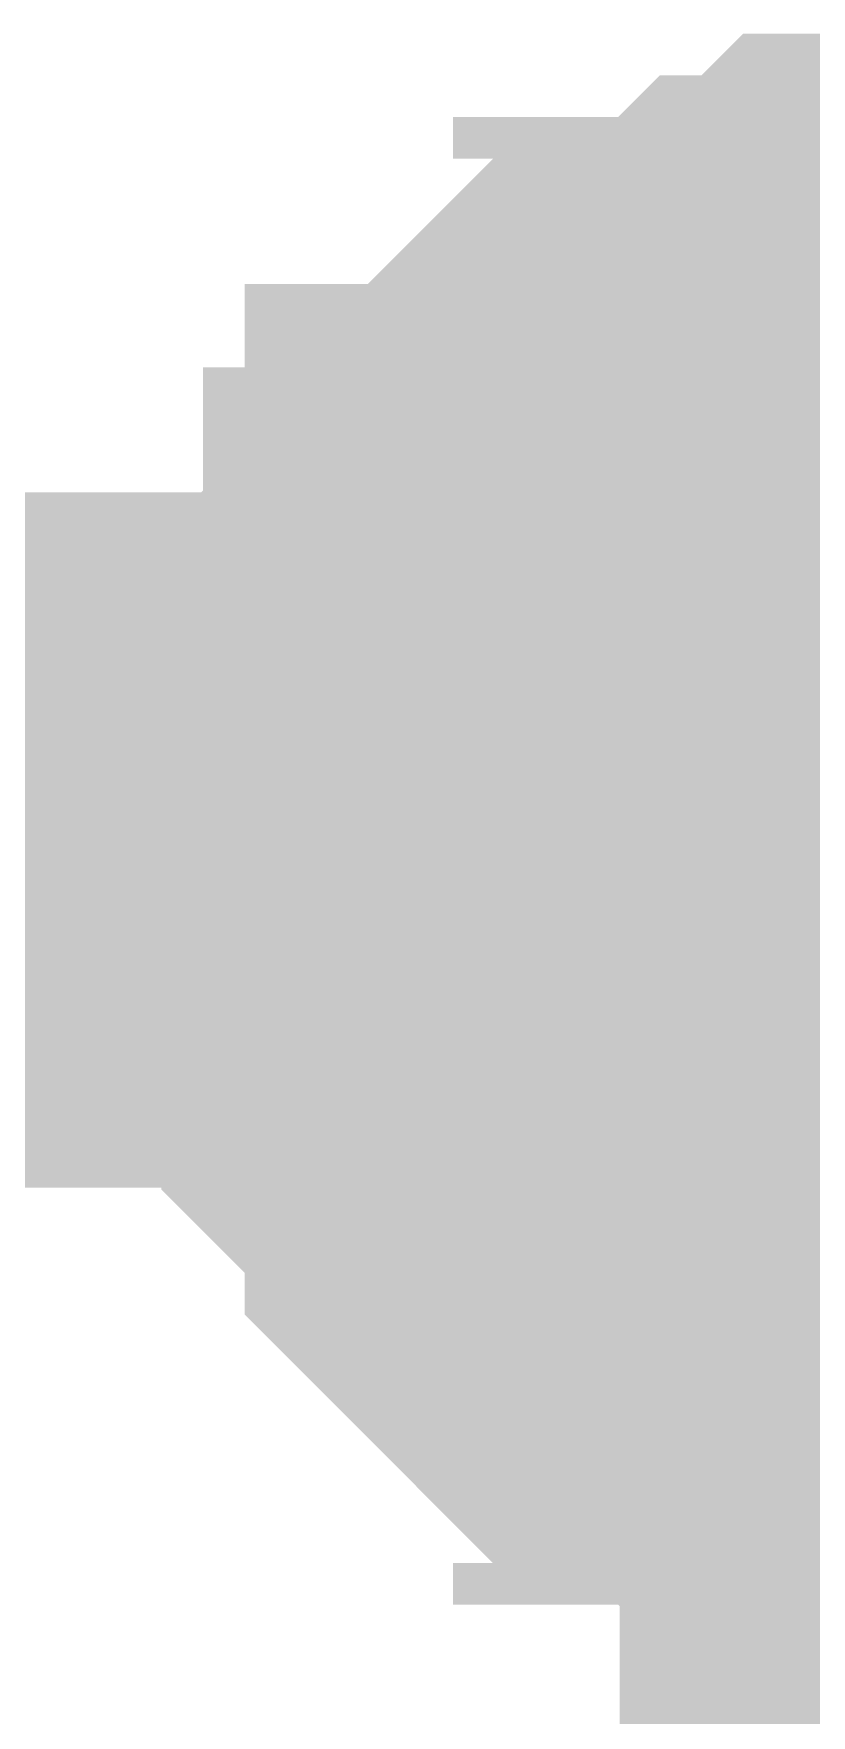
# Model space of a CAD drawing. Header units: inches. Extents: x 0 to 841, y 0 to 594.
# Drawn here: x 756.496 to 757.334, y 246.557 to 248.369 of the extents above; entities that cross this region are included whole.
import ezdxf

# ---------------------------------------------------------------- set-up
doc = ezdxf.new("R2010")
doc.units = ezdxf.units.IN
doc.layers.add('Sheet', color=255, linetype='Continuous')

msp = doc.modelspace()

# ---------------------------------------------------------------- linework, layer by layer
at = {"layer": 'Sheet'}
for points in [[(756.7383, 247.5, 0.2997, 0.2997, 0), (756.7383, 247.5449, 0.2997, 0.2997, 0), (756.7383, 247.5898, 0.2997, 0.2997, 0), (756.7383, 247.5898, 0.2997, 0.2997, 0), (756.7383, 247.6348, 0.2997, 0.2997, 0), (756.7832, 247.6797, 0.2997, 0.2997, 0), (756.7832, 247.7246, 0.2997, 0.2997, 0), (756.7832, 247.7695, 0.2997, 0.2997, 0), (756.7832, 247.7695, 0.2997, 0.2997, 0), (756.8281, 247.8144, 0.2997, 0.2997, 0), (756.8281, 247.8593, 0.2997, 0.2997, 0), (756.8731, 247.8593, 0.2997, 0.2997, 0), (756.8731, 247.9043, 0.2997, 0.2997, 0), (756.8731, 247.9492, 0.2997, 0.2997, 0), (756.918, 247.9492, 0.2997, 0.2997, 0), (756.9629, 247.9941, 0.2997, 0.2997, 0), (756.9629, 247.9941, 0.2997, 0.2997, 0), (757.0078, 248.039, 0.2997, 0.2997, 0), (757.0078, 248.039, 0.2997, 0.2997, 0), (757.0527, 248.0839, 0.2997, 0.2997, 0), (757.0976, 248.0839, 0.2997, 0.2997, 0), (757.0976, 248.1289, 0.2997, 0.2997, 0), (757.1425, 248.1289, 0.2997, 0.2997, 0), (757.1875, 248.1289, 0.2997, 0.2997, 0), (757.2324, 248.1738, 0.2997, 0.2997, 0), (757.2324, 248.1738, 0.2997, 0.2997, 0), (757.2773, 248.1738, 0.2997, 0.2997, 0), (757.3222, 248.2187, 0.2997, 0.2997, 0), (757.3671, 248.2187, 0.2997, 0.2997, 0), (757.412, 248.2187, 0.2997, 0.2997, 0), (757.412, 248.2187, 0.2997, 0.2997, 0), (757.457, 248.2187, 0.2997, 0.2997, 0), (757.5019, 248.2187, 0.2997, 0.2997, 0)], [(756.7383, 247.5, 0.2997, 0.2997, 0), (756.7383, 247.5449, 0.2997, 0.2997, 0), (756.7383, 247.5898, 0.2997, 0.2997, 0), (756.7383, 247.5898, 0.2997, 0.2997, 0), (756.7383, 247.6348, 0.2997, 0.2997, 0), (756.7832, 247.6797, 0.2997, 0.2997, 0), (756.7832, 247.7246, 0.2997, 0.2997, 0), (756.7832, 247.7695, 0.2997, 0.2997, 0), (756.7832, 247.7695, 0.2997, 0.2997, 0), (756.8281, 247.8144, 0.2997, 0.2997, 0), (756.8281, 247.8593, 0.2997, 0.2997, 0), (756.8731, 247.8593, 0.2997, 0.2997, 0), (756.8731, 247.9043, 0.2997, 0.2997, 0), (756.8731, 247.9492, 0.2997, 0.2997, 0), (756.918, 247.9492, 0.2997, 0.2997, 0), (756.9629, 247.9941, 0.2997, 0.2997, 0), (756.9629, 247.9941, 0.2997, 0.2997, 0), (757.0078, 248.039, 0.2997, 0.2997, 0), (757.0078, 248.039, 0.2997, 0.2997, 0), (757.0527, 248.0839, 0.2997, 0.2997, 0), (757.0976, 248.0839, 0.2997, 0.2997, 0), (757.0976, 248.1289, 0.2997, 0.2997, 0), (757.1425, 248.1289, 0.2997, 0.2997, 0), (757.1875, 248.1289, 0.2997, 0.2997, 0), (757.2324, 248.1738, 0.2997, 0.2997, 0), (757.2324, 248.1738, 0.2997, 0.2997, 0), (757.2773, 248.1738, 0.2997, 0.2997, 0), (757.3222, 248.2187, 0.2997, 0.2997, 0), (757.3671, 248.2187, 0.2997, 0.2997, 0), (757.412, 248.2187, 0.2997, 0.2997, 0), (757.412, 248.2187, 0.2997, 0.2997, 0), (757.457, 248.2187, 0.2997, 0.2997, 0), (757.5019, 248.2187, 0.2997, 0.2997, 0)], [(756.7383, 247.5, 0.2997, 0.2997, 0), (756.7383, 247.5449, 0.2997, 0.2997, 0), (756.7383, 247.5898, 0.2997, 0.2997, 0), (756.7383, 247.5898, 0.2997, 0.2997, 0), (756.7383, 247.6348, 0.2997, 0.2997, 0), (756.7832, 247.6797, 0.2997, 0.2997, 0), (756.7832, 247.7246, 0.2997, 0.2997, 0), (756.7832, 247.7695, 0.2997, 0.2997, 0), (756.7832, 247.7695, 0.2997, 0.2997, 0), (756.8281, 247.8144, 0.2997, 0.2997, 0), (756.8281, 247.8593, 0.2997, 0.2997, 0), (756.8731, 247.8593, 0.2997, 0.2997, 0), (756.8731, 247.9043, 0.2997, 0.2997, 0), (756.8731, 247.9492, 0.2997, 0.2997, 0), (756.918, 247.9492, 0.2997, 0.2997, 0), (756.9629, 247.9941, 0.2997, 0.2997, 0), (756.9629, 247.9941, 0.2997, 0.2997, 0), (757.0078, 248.039, 0.2997, 0.2997, 0), (757.0078, 248.039, 0.2997, 0.2997, 0), (757.0527, 248.0839, 0.2997, 0.2997, 0), (757.0976, 248.0839, 0.2997, 0.2997, 0), (757.0976, 248.1289, 0.2997, 0.2997, 0), (757.1425, 248.1289, 0.2997, 0.2997, 0), (757.1875, 248.1289, 0.2997, 0.2997, 0), (757.2324, 248.1738, 0.2997, 0.2997, 0), (757.2324, 248.1738, 0.2997, 0.2997, 0), (757.2773, 248.1738, 0.2997, 0.2997, 0), (757.3222, 248.2187, 0.2997, 0.2997, 0), (757.3671, 248.2187, 0.2997, 0.2997, 0), (757.412, 248.2187, 0.2997, 0.2997, 0), (757.412, 248.2187, 0.2997, 0.2997, 0), (757.457, 248.2187, 0.2997, 0.2997, 0), (757.5019, 248.2187, 0.2997, 0.2997, 0)], [(756.7383, 247.5, 0.0991, 0.0991, 0), (756.7383, 247.5449, 0.0991, 0.0991, 0), (756.7383, 247.5898, 0.0991, 0.0991, 0), (756.7383, 247.5898, 0.0991, 0.0991, 0), (756.7383, 247.6348, 0.0991, 0.0991, 0), (756.7832, 247.6797, 0.0991, 0.0991, 0), (756.7832, 247.7246, 0.0991, 0.0991, 0), (756.7832, 247.7695, 0.0991, 0.0991, 0), (756.7832, 247.7695, 0.0991, 0.0991, 0), (756.8281, 247.8144, 0.0991, 0.0991, 0), (756.8281, 247.8593, 0.0991, 0.0991, 0), (756.8731, 247.8593, 0.0991, 0.0991, 0), (756.8731, 247.9043, 0.0991, 0.0991, 0), (756.8731, 247.9492, 0.0991, 0.0991, 0), (756.918, 247.9492, 0.0991, 0.0991, 0), (756.9629, 247.9941, 0.0991, 0.0991, 0), (756.9629, 247.9941, 0.0991, 0.0991, 0), (757.0078, 248.039, 0.0991, 0.0991, 0), (757.0078, 248.039, 0.0991, 0.0991, 0), (757.0527, 248.0839, 0.0991, 0.0991, 0), (757.0976, 248.0839, 0.0991, 0.0991, 0), (757.0976, 248.1289, 0.0991, 0.0991, 0), (757.1425, 248.1289, 0.0991, 0.0991, 0), (757.1875, 248.1289, 0.0991, 0.0991, 0), (757.2324, 248.1738, 0.0991, 0.0991, 0), (757.2324, 248.1738, 0.0991, 0.0991, 0), (757.2773, 248.1738, 0.0991, 0.0991, 0), (757.3222, 248.2187, 0.0991, 0.0991, 0), (757.3671, 248.2187, 0.0991, 0.0991, 0), (757.412, 248.2187, 0.0991, 0.0991, 0)], [(756.7383, 247.5, 0.0991, 0.0991, 0), (756.7383, 247.5449, 0.0991, 0.0991, 0), (756.7383, 247.5898, 0.0991, 0.0991, 0), (756.7383, 247.5898, 0.0991, 0.0991, 0), (756.7383, 247.6348, 0.0991, 0.0991, 0), (756.7832, 247.6797, 0.0991, 0.0991, 0), (756.7832, 247.7246, 0.0991, 0.0991, 0), (756.7832, 247.7695, 0.0991, 0.0991, 0), (756.7832, 247.7695, 0.0991, 0.0991, 0), (756.8281, 247.8144, 0.0991, 0.0991, 0), (756.8281, 247.8593, 0.0991, 0.0991, 0), (756.8731, 247.8593, 0.0991, 0.0991, 0), (756.8731, 247.9043, 0.0991, 0.0991, 0), (756.8731, 247.9492, 0.0991, 0.0991, 0), (756.918, 247.9492, 0.0991, 0.0991, 0), (756.9629, 247.9941, 0.0991, 0.0991, 0), (756.9629, 247.9941, 0.0991, 0.0991, 0), (757.0078, 248.039, 0.0991, 0.0991, 0), (757.0078, 248.039, 0.0991, 0.0991, 0), (757.0527, 248.0839, 0.0991, 0.0991, 0), (757.0976, 248.0839, 0.0991, 0.0991, 0), (757.0976, 248.1289, 0.0991, 0.0991, 0), (757.1425, 248.1289, 0.0991, 0.0991, 0), (757.1875, 248.1289, 0.0991, 0.0991, 0), (757.2324, 248.1738, 0.0991, 0.0991, 0), (757.2324, 248.1738, 0.0991, 0.0991, 0), (757.2773, 248.1738, 0.0991, 0.0991, 0), (757.3222, 248.2187, 0.0991, 0.0991, 0), (757.3671, 248.2187, 0.0991, 0.0991, 0), (757.412, 248.2187, 0.0991, 0.0991, 0)], [(756.7383, 247.5, 0.0991, 0.0991, 0), (756.7383, 247.5449, 0.0991, 0.0991, 0), (756.7383, 247.5898, 0.0991, 0.0991, 0), (756.7383, 247.5898, 0.0991, 0.0991, 0), (756.7383, 247.6348, 0.0991, 0.0991, 0), (756.7832, 247.6797, 0.0991, 0.0991, 0), (756.7832, 247.7246, 0.0991, 0.0991, 0), (756.7832, 247.7695, 0.0991, 0.0991, 0), (756.7832, 247.7695, 0.0991, 0.0991, 0), (756.8281, 247.8144, 0.0991, 0.0991, 0), (756.8281, 247.8593, 0.0991, 0.0991, 0), (756.8731, 247.8593, 0.0991, 0.0991, 0), (756.8731, 247.9043, 0.0991, 0.0991, 0), (756.8731, 247.9492, 0.0991, 0.0991, 0), (756.918, 247.9492, 0.0991, 0.0991, 0), (756.9629, 247.9941, 0.0991, 0.0991, 0), (756.9629, 247.9941, 0.0991, 0.0991, 0), (757.0078, 248.039, 0.0991, 0.0991, 0), (757.0078, 248.039, 0.0991, 0.0991, 0), (757.0527, 248.0839, 0.0991, 0.0991, 0), (757.0976, 248.0839, 0.0991, 0.0991, 0), (757.0976, 248.1289, 0.0991, 0.0991, 0), (757.1425, 248.1289, 0.0991, 0.0991, 0), (757.1875, 248.1289, 0.0991, 0.0991, 0), (757.2324, 248.1738, 0.0991, 0.0991, 0), (757.2324, 248.1738, 0.0991, 0.0991, 0), (757.2773, 248.1738, 0.0991, 0.0991, 0), (757.3222, 248.2187, 0.0991, 0.0991, 0), (757.3671, 248.2187, 0.0991, 0.0991, 0), (757.412, 248.2187, 0.0991, 0.0991, 0)], [(757.0078, 247.5, 0.2997, 0.2997, 0), (757.0078, 247.5449, 0.2997, 0.2997, 0), (757.0078, 247.5449, 0.2997, 0.2997, 0), (757.0078, 247.5898, 0.2997, 0.2997, 0), (757.0078, 247.5898, 0.2997, 0.2997, 0), (757.0078, 247.6348, 0.2997, 0.2997, 0), (757.0527, 247.6348, 0.2997, 0.2997, 0), (757.0527, 247.6797, 0.2997, 0.2997, 0), (757.0527, 247.6797, 0.2997, 0.2997, 0), (757.0527, 247.7246, 0.2997, 0.2997, 0), (757.0527, 247.7246, 0.2997, 0.2997, 0), (757.0976, 247.7695, 0.2997, 0.2997, 0), (757.0976, 247.7695, 0.2997, 0.2997, 0), (757.0976, 247.8144, 0.2997, 0.2997, 0), (757.1425, 247.8144, 0.2997, 0.2997, 0), (757.1425, 247.8144, 0.2997, 0.2997, 0), (757.1425, 247.8593, 0.2997, 0.2997, 0), (757.1875, 247.8593, 0.2997, 0.2997, 0), (757.1875, 247.8593, 0.2997, 0.2997, 0), (757.1875, 247.9043, 0.2997, 0.2997, 0), (757.2324, 247.9043, 0.2997, 0.2997, 0), (757.2324, 247.9043, 0.2997, 0.2997, 0), (757.2773, 247.9492, 0.2997, 0.2997, 0), (757.2773, 247.9492, 0.2997, 0.2997, 0), (757.3222, 247.9492, 0.2997, 0.2997, 0), (757.3222, 247.9492, 0.2997, 0.2997, 0), (757.3671, 247.9492, 0.2997, 0.2997, 0), (757.3671, 247.9941, 0.2997, 0.2997, 0), (757.412, 247.9941, 0.2997, 0.2997, 0), (757.412, 247.9941, 0.2997, 0.2997, 0), (757.457, 247.9941, 0.2997, 0.2997, 0), (757.457, 247.9941, 0.2997, 0.2997, 0), (757.5019, 247.9941, 0.2997, 0.2997, 0)], [(757.0078, 247.5, 0.2997, 0.2997, 0), (757.0078, 247.5449, 0.2997, 0.2997, 0), (757.0078, 247.5449, 0.2997, 0.2997, 0), (757.0078, 247.5898, 0.2997, 0.2997, 0), (757.0078, 247.5898, 0.2997, 0.2997, 0), (757.0078, 247.6348, 0.2997, 0.2997, 0), (757.0527, 247.6348, 0.2997, 0.2997, 0), (757.0527, 247.6797, 0.2997, 0.2997, 0), (757.0527, 247.6797, 0.2997, 0.2997, 0), (757.0527, 247.7246, 0.2997, 0.2997, 0), (757.0527, 247.7246, 0.2997, 0.2997, 0), (757.0976, 247.7695, 0.2997, 0.2997, 0), (757.0976, 247.7695, 0.2997, 0.2997, 0), (757.0976, 247.8144, 0.2997, 0.2997, 0), (757.1425, 247.8144, 0.2997, 0.2997, 0), (757.1425, 247.8144, 0.2997, 0.2997, 0), (757.1425, 247.8593, 0.2997, 0.2997, 0), (757.1875, 247.8593, 0.2997, 0.2997, 0), (757.1875, 247.8593, 0.2997, 0.2997, 0), (757.1875, 247.9043, 0.2997, 0.2997, 0), (757.2324, 247.9043, 0.2997, 0.2997, 0), (757.2324, 247.9043, 0.2997, 0.2997, 0), (757.2773, 247.9492, 0.2997, 0.2997, 0), (757.2773, 247.9492, 0.2997, 0.2997, 0), (757.3222, 247.9492, 0.2997, 0.2997, 0), (757.3222, 247.9492, 0.2997, 0.2997, 0), (757.3671, 247.9492, 0.2997, 0.2997, 0), (757.3671, 247.9941, 0.2997, 0.2997, 0), (757.412, 247.9941, 0.2997, 0.2997, 0), (757.412, 247.9941, 0.2997, 0.2997, 0), (757.457, 247.9941, 0.2997, 0.2997, 0), (757.457, 247.9941, 0.2997, 0.2997, 0), (757.5019, 247.9941, 0.2997, 0.2997, 0)], [(757.0078, 247.5, 0.0991, 0.0991, 0), (757.0078, 247.5449, 0.0991, 0.0991, 0), (757.0078, 247.5449, 0.0991, 0.0991, 0), (757.0078, 247.5898, 0.0991, 0.0991, 0), (757.0078, 247.5898, 0.0991, 0.0991, 0), (757.0078, 247.6348, 0.0991, 0.0991, 0), (757.0527, 247.6348, 0.0991, 0.0991, 0), (757.0527, 247.6797, 0.0991, 0.0991, 0), (757.0527, 247.6797, 0.0991, 0.0991, 0), (757.0527, 247.7246, 0.0991, 0.0991, 0), (757.0527, 247.7246, 0.0991, 0.0991, 0), (757.0976, 247.7695, 0.0991, 0.0991, 0), (757.0976, 247.7695, 0.0991, 0.0991, 0), (757.0976, 247.8144, 0.0991, 0.0991, 0), (757.1425, 247.8144, 0.0991, 0.0991, 0), (757.1425, 247.8144, 0.0991, 0.0991, 0), (757.1425, 247.8593, 0.0991, 0.0991, 0), (757.1875, 247.8593, 0.0991, 0.0991, 0), (757.1875, 247.8593, 0.0991, 0.0991, 0), (757.1875, 247.9043, 0.0991, 0.0991, 0), (757.2324, 247.9043, 0.0991, 0.0991, 0), (757.2324, 247.9043, 0.0991, 0.0991, 0), (757.2773, 247.9492, 0.0991, 0.0991, 0), (757.2773, 247.9492, 0.0991, 0.0991, 0), (757.3222, 247.9492, 0.0991, 0.0991, 0), (757.3222, 247.9492, 0.0991, 0.0991, 0), (757.3671, 247.9492, 0.0991, 0.0991, 0), (757.3671, 247.9941, 0.0991, 0.0991, 0), (757.412, 247.9941, 0.0991, 0.0991, 0)], [(757.0078, 247.5, 0.0991, 0.0991, 0), (757.0078, 247.5449, 0.0991, 0.0991, 0), (757.0078, 247.5449, 0.0991, 0.0991, 0), (757.0078, 247.5898, 0.0991, 0.0991, 0), (757.0078, 247.5898, 0.0991, 0.0991, 0), (757.0078, 247.6348, 0.0991, 0.0991, 0), (757.0527, 247.6348, 0.0991, 0.0991, 0), (757.0527, 247.6797, 0.0991, 0.0991, 0), (757.0527, 247.6797, 0.0991, 0.0991, 0), (757.0527, 247.7246, 0.0991, 0.0991, 0), (757.0527, 247.7246, 0.0991, 0.0991, 0), (757.0976, 247.7695, 0.0991, 0.0991, 0), (757.0976, 247.7695, 0.0991, 0.0991, 0), (757.0976, 247.8144, 0.0991, 0.0991, 0), (757.1425, 247.8144, 0.0991, 0.0991, 0), (757.1425, 247.8144, 0.0991, 0.0991, 0), (757.1425, 247.8593, 0.0991, 0.0991, 0), (757.1875, 247.8593, 0.0991, 0.0991, 0), (757.1875, 247.8593, 0.0991, 0.0991, 0), (757.1875, 247.9043, 0.0991, 0.0991, 0), (757.2324, 247.9043, 0.0991, 0.0991, 0), (757.2324, 247.9043, 0.0991, 0.0991, 0), (757.2773, 247.9492, 0.0991, 0.0991, 0), (757.2773, 247.9492, 0.0991, 0.0991, 0), (757.3222, 247.9492, 0.0991, 0.0991, 0), (757.3222, 247.9492, 0.0991, 0.0991, 0), (757.3671, 247.9492, 0.0991, 0.0991, 0), (757.3671, 247.9941, 0.0991, 0.0991, 0), (757.412, 247.9941, 0.0991, 0.0991, 0)], [(750.001, 247.5, 0.7493, 0.7493, 0), (757.5019, 247.5, 0.7493, 0.7493, 0), (772.5037, 247.5, 0.7493, 0.7493, 0)], [(757.5019, 247.5, 0.7493, 0.7493, 0), (757.5019, 241.975, 0.7493, 0.7493, 0)], [(757.5019, 246.7364, 0.2997, 0.2997, 0), (757.457, 246.7364, 0.2997, 0.2997, 0), (757.412, 246.7364, 0.2997, 0.2997, 0), (757.412, 246.7364, 0.2997, 0.2997, 0), (757.3671, 246.7364, 0.2997, 0.2997, 0), (757.3222, 246.7364, 0.2997, 0.2997, 0), (757.2773, 246.7813, 0.2997, 0.2997, 0), (757.2324, 246.7813, 0.2997, 0.2997, 0), (757.2324, 246.7813, 0.2997, 0.2997, 0), (757.1875, 246.8262, 0.2997, 0.2997, 0), (757.1425, 246.8262, 0.2997, 0.2997, 0), (757.0976, 246.8262, 0.2997, 0.2997, 0), (757.0976, 246.8711, 0.2997, 0.2997, 0), (757.0527, 246.8711, 0.2997, 0.2997, 0), (757.0078, 246.9161, 0.2997, 0.2997, 0), (757.0078, 246.9161, 0.2997, 0.2997, 0), (756.9629, 246.961, 0.2997, 0.2997, 0), (756.9629, 246.961, 0.2997, 0.2997, 0), (756.918, 247.0059, 0.2997, 0.2997, 0), (756.8731, 247.0508, 0.2997, 0.2997, 0), (756.8731, 247.0508, 0.2997, 0.2997, 0), (756.8731, 247.0957, 0.2997, 0.2997, 0), (756.8281, 247.1407, 0.2997, 0.2997, 0), (756.8281, 247.1407, 0.2997, 0.2997, 0), (756.7832, 247.1856, 0.2997, 0.2997, 0), (756.7832, 247.2305, 0.2997, 0.2997, 0), (756.7832, 247.2754, 0.2997, 0.2997, 0), (756.7832, 247.3203, 0.2997, 0.2997, 0), (756.7383, 247.3203, 0.2997, 0.2997, 0), (756.7383, 247.3652, 0.2997, 0.2997, 0), (756.7383, 247.4102, 0.2997, 0.2997, 0), (756.7383, 247.4551, 0.2997, 0.2997, 0), (756.7383, 247.5, 0.2997, 0.2997, 0)], [(756.7383, 247.5, 0.2997, 0.2997, 0), (756.7383, 247.5, 0.2997, 0.2997, 0)], [(757.5019, 246.7364, 0.2997, 0.2997, 0), (757.457, 246.7364, 0.2997, 0.2997, 0), (757.412, 246.7364, 0.2997, 0.2997, 0), (757.412, 246.7364, 0.2997, 0.2997, 0), (757.3671, 246.7364, 0.2997, 0.2997, 0), (757.3222, 246.7364, 0.2997, 0.2997, 0), (757.2773, 246.7813, 0.2997, 0.2997, 0), (757.2324, 246.7813, 0.2997, 0.2997, 0), (757.2324, 246.7813, 0.2997, 0.2997, 0), (757.1875, 246.8262, 0.2997, 0.2997, 0), (757.1425, 246.8262, 0.2997, 0.2997, 0), (757.0976, 246.8262, 0.2997, 0.2997, 0), (757.0976, 246.8711, 0.2997, 0.2997, 0), (757.0527, 246.8711, 0.2997, 0.2997, 0), (757.0078, 246.9161, 0.2997, 0.2997, 0), (757.0078, 246.9161, 0.2997, 0.2997, 0), (756.9629, 246.961, 0.2997, 0.2997, 0), (756.9629, 246.961, 0.2997, 0.2997, 0), (756.918, 247.0059, 0.2997, 0.2997, 0), (756.8731, 247.0508, 0.2997, 0.2997, 0), (756.8731, 247.0508, 0.2997, 0.2997, 0), (756.8731, 247.0957, 0.2997, 0.2997, 0), (756.8281, 247.1407, 0.2997, 0.2997, 0), (756.8281, 247.1407, 0.2997, 0.2997, 0), (756.7832, 247.1856, 0.2997, 0.2997, 0), (756.7832, 247.2305, 0.2997, 0.2997, 0), (756.7832, 247.2754, 0.2997, 0.2997, 0), (756.7832, 247.3203, 0.2997, 0.2997, 0), (756.7383, 247.3203, 0.2997, 0.2997, 0), (756.7383, 247.3652, 0.2997, 0.2997, 0), (756.7383, 247.4102, 0.2997, 0.2997, 0), (756.7383, 247.4551, 0.2997, 0.2997, 0), (756.7383, 247.5, 0.2997, 0.2997, 0)], [(756.7383, 247.5, 0.2997, 0.2997, 0), (756.7383, 247.5, 0.2997, 0.2997, 0)], [(757.5019, 246.7364, 0.2997, 0.2997, 0), (757.457, 246.7364, 0.2997, 0.2997, 0), (757.412, 246.7364, 0.2997, 0.2997, 0), (757.412, 246.7364, 0.2997, 0.2997, 0), (757.3671, 246.7364, 0.2997, 0.2997, 0), (757.3222, 246.7364, 0.2997, 0.2997, 0), (757.2773, 246.7813, 0.2997, 0.2997, 0), (757.2324, 246.7813, 0.2997, 0.2997, 0), (757.2324, 246.7813, 0.2997, 0.2997, 0), (757.1875, 246.8262, 0.2997, 0.2997, 0), (757.1425, 246.8262, 0.2997, 0.2997, 0), (757.0976, 246.8262, 0.2997, 0.2997, 0), (757.0976, 246.8711, 0.2997, 0.2997, 0), (757.0527, 246.8711, 0.2997, 0.2997, 0), (757.0078, 246.9161, 0.2997, 0.2997, 0), (757.0078, 246.9161, 0.2997, 0.2997, 0), (756.9629, 246.961, 0.2997, 0.2997, 0), (756.9629, 246.961, 0.2997, 0.2997, 0), (756.918, 247.0059, 0.2997, 0.2997, 0), (756.8731, 247.0508, 0.2997, 0.2997, 0), (756.8731, 247.0508, 0.2997, 0.2997, 0), (756.8731, 247.0957, 0.2997, 0.2997, 0), (756.8281, 247.1407, 0.2997, 0.2997, 0), (756.8281, 247.1407, 0.2997, 0.2997, 0), (756.7832, 247.1856, 0.2997, 0.2997, 0), (756.7832, 247.2305, 0.2997, 0.2997, 0), (756.7832, 247.2754, 0.2997, 0.2997, 0), (756.7832, 247.3203, 0.2997, 0.2997, 0), (756.7383, 247.3203, 0.2997, 0.2997, 0), (756.7383, 247.3652, 0.2997, 0.2997, 0), (756.7383, 247.4102, 0.2997, 0.2997, 0), (756.7383, 247.4551, 0.2997, 0.2997, 0), (756.7383, 247.5, 0.2997, 0.2997, 0)], [(756.7383, 247.5, 0.2997, 0.2997, 0), (756.7383, 247.5, 0.2997, 0.2997, 0)], [(757.5019, 246.961, 0.2997, 0.2997, 0), (757.457, 246.961, 0.2997, 0.2997, 0), (757.457, 246.961, 0.2997, 0.2997, 0), (757.412, 246.961, 0.2997, 0.2997, 0), (757.412, 246.961, 0.2997, 0.2997, 0), (757.3671, 246.961, 0.2997, 0.2997, 0), (757.3671, 247.0059, 0.2997, 0.2997, 0), (757.3222, 247.0059, 0.2997, 0.2997, 0), (757.3222, 247.0059, 0.2997, 0.2997, 0), (757.2773, 247.0059, 0.2997, 0.2997, 0), (757.2773, 247.0059, 0.2997, 0.2997, 0), (757.2324, 247.0508, 0.2997, 0.2997, 0), (757.2324, 247.0508, 0.2997, 0.2997, 0), (757.1875, 247.0508, 0.2997, 0.2997, 0), (757.1875, 247.0957, 0.2997, 0.2997, 0), (757.1875, 247.0957, 0.2997, 0.2997, 0), (757.1425, 247.0957, 0.2997, 0.2997, 0), (757.1425, 247.1407, 0.2997, 0.2997, 0), (757.1425, 247.1407, 0.2997, 0.2997, 0), (757.0976, 247.1856, 0.2997, 0.2997, 0), (757.0976, 247.1856, 0.2997, 0.2997, 0), (757.0976, 247.2305, 0.2997, 0.2997, 0), (757.0527, 247.2305, 0.2997, 0.2997, 0), (757.0527, 247.2754, 0.2997, 0.2997, 0), (757.0527, 247.2754, 0.2997, 0.2997, 0), (757.0527, 247.3203, 0.2997, 0.2997, 0), (757.0527, 247.3203, 0.2997, 0.2997, 0), (757.0078, 247.3652, 0.2997, 0.2997, 0), (757.0078, 247.3652, 0.2997, 0.2997, 0), (757.0078, 247.4102, 0.2997, 0.2997, 0), (757.0078, 247.4551, 0.2997, 0.2997, 0), (757.0078, 247.4551, 0.2997, 0.2997, 0), (757.0078, 247.5, 0.2997, 0.2997, 0)], [(757.0078, 247.5, 0.2997, 0.2997, 0), (757.0078, 247.5, 0.2997, 0.2997, 0)], [(757.5019, 246.961, 0.2997, 0.2997, 0), (757.457, 246.961, 0.2997, 0.2997, 0), (757.457, 246.961, 0.2997, 0.2997, 0), (757.412, 246.961, 0.2997, 0.2997, 0), (757.412, 246.961, 0.2997, 0.2997, 0), (757.3671, 246.961, 0.2997, 0.2997, 0), (757.3671, 247.0059, 0.2997, 0.2997, 0), (757.3222, 247.0059, 0.2997, 0.2997, 0), (757.3222, 247.0059, 0.2997, 0.2997, 0), (757.2773, 247.0059, 0.2997, 0.2997, 0), (757.2773, 247.0059, 0.2997, 0.2997, 0), (757.2324, 247.0508, 0.2997, 0.2997, 0), (757.2324, 247.0508, 0.2997, 0.2997, 0), (757.1875, 247.0508, 0.2997, 0.2997, 0), (757.1875, 247.0957, 0.2997, 0.2997, 0), (757.1875, 247.0957, 0.2997, 0.2997, 0), (757.1425, 247.0957, 0.2997, 0.2997, 0), (757.1425, 247.1407, 0.2997, 0.2997, 0), (757.1425, 247.1407, 0.2997, 0.2997, 0), (757.0976, 247.1856, 0.2997, 0.2997, 0), (757.0976, 247.1856, 0.2997, 0.2997, 0), (757.0976, 247.2305, 0.2997, 0.2997, 0), (757.0527, 247.2305, 0.2997, 0.2997, 0), (757.0527, 247.2754, 0.2997, 0.2997, 0), (757.0527, 247.2754, 0.2997, 0.2997, 0), (757.0527, 247.3203, 0.2997, 0.2997, 0), (757.0527, 247.3203, 0.2997, 0.2997, 0), (757.0078, 247.3652, 0.2997, 0.2997, 0), (757.0078, 247.3652, 0.2997, 0.2997, 0), (757.0078, 247.4102, 0.2997, 0.2997, 0), (757.0078, 247.4551, 0.2997, 0.2997, 0), (757.0078, 247.4551, 0.2997, 0.2997, 0), (757.0078, 247.5, 0.2997, 0.2997, 0)], [(757.0078, 247.5, 0.2997, 0.2997, 0), (757.0078, 247.5, 0.2997, 0.2997, 0)], [(757.412, 246.7364, 0.0991, 0.0991, 0), (757.3671, 246.7364, 0.0991, 0.0991, 0), (757.3222, 246.7364, 0.0991, 0.0991, 0), (757.2773, 246.7813, 0.0991, 0.0991, 0), (757.2324, 246.7813, 0.0991, 0.0991, 0), (757.2324, 246.7813, 0.0991, 0.0991, 0), (757.1875, 246.8262, 0.0991, 0.0991, 0), (757.1425, 246.8262, 0.0991, 0.0991, 0), (757.0976, 246.8262, 0.0991, 0.0991, 0), (757.0976, 246.8711, 0.0991, 0.0991, 0), (757.0527, 246.8711, 0.0991, 0.0991, 0), (757.0078, 246.9161, 0.0991, 0.0991, 0), (757.0078, 246.9161, 0.0991, 0.0991, 0), (756.9629, 246.961, 0.0991, 0.0991, 0), (756.9629, 246.961, 0.0991, 0.0991, 0), (756.918, 247.0059, 0.0991, 0.0991, 0), (756.8731, 247.0508, 0.0991, 0.0991, 0), (756.8731, 247.0508, 0.0991, 0.0991, 0), (756.8731, 247.0957, 0.0991, 0.0991, 0), (756.8281, 247.1407, 0.0991, 0.0991, 0), (756.8281, 247.1407, 0.0991, 0.0991, 0), (756.7832, 247.1856, 0.0991, 0.0991, 0), (756.7832, 247.2305, 0.0991, 0.0991, 0), (756.7832, 247.2754, 0.0991, 0.0991, 0), (756.7832, 247.3203, 0.0991, 0.0991, 0), (756.7383, 247.3203, 0.0991, 0.0991, 0), (756.7383, 247.3652, 0.0991, 0.0991, 0), (756.7383, 247.4102, 0.0991, 0.0991, 0), (756.7383, 247.4551, 0.0991, 0.0991, 0), (756.7383, 247.5, 0.0991, 0.0991, 0)], [(756.7383, 247.5, 0.0991, 0.0991, 0), (756.7383, 247.5, 0.0991, 0.0991, 0)], [(757.412, 246.7364, 0.0991, 0.0991, 0), (757.3671, 246.7364, 0.0991, 0.0991, 0), (757.3222, 246.7364, 0.0991, 0.0991, 0), (757.2773, 246.7813, 0.0991, 0.0991, 0), (757.2324, 246.7813, 0.0991, 0.0991, 0), (757.2324, 246.7813, 0.0991, 0.0991, 0), (757.1875, 246.8262, 0.0991, 0.0991, 0), (757.1425, 246.8262, 0.0991, 0.0991, 0), (757.0976, 246.8262, 0.0991, 0.0991, 0), (757.0976, 246.8711, 0.0991, 0.0991, 0), (757.0527, 246.8711, 0.0991, 0.0991, 0), (757.0078, 246.9161, 0.0991, 0.0991, 0), (757.0078, 246.9161, 0.0991, 0.0991, 0), (756.9629, 246.961, 0.0991, 0.0991, 0), (756.9629, 246.961, 0.0991, 0.0991, 0), (756.918, 247.0059, 0.0991, 0.0991, 0), (756.8731, 247.0508, 0.0991, 0.0991, 0), (756.8731, 247.0508, 0.0991, 0.0991, 0), (756.8731, 247.0957, 0.0991, 0.0991, 0), (756.8281, 247.1407, 0.0991, 0.0991, 0), (756.8281, 247.1407, 0.0991, 0.0991, 0), (756.7832, 247.1856, 0.0991, 0.0991, 0), (756.7832, 247.2305, 0.0991, 0.0991, 0), (756.7832, 247.2754, 0.0991, 0.0991, 0), (756.7832, 247.3203, 0.0991, 0.0991, 0), (756.7383, 247.3203, 0.0991, 0.0991, 0), (756.7383, 247.3652, 0.0991, 0.0991, 0), (756.7383, 247.4102, 0.0991, 0.0991, 0), (756.7383, 247.4551, 0.0991, 0.0991, 0), (756.7383, 247.5, 0.0991, 0.0991, 0)], [(756.7383, 247.5, 0.0991, 0.0991, 0), (756.7383, 247.5, 0.0991, 0.0991, 0)], [(757.412, 246.7364, 0.0991, 0.0991, 0), (757.3671, 246.7364, 0.0991, 0.0991, 0), (757.3222, 246.7364, 0.0991, 0.0991, 0), (757.2773, 246.7813, 0.0991, 0.0991, 0), (757.2324, 246.7813, 0.0991, 0.0991, 0), (757.2324, 246.7813, 0.0991, 0.0991, 0), (757.1875, 246.8262, 0.0991, 0.0991, 0), (757.1425, 246.8262, 0.0991, 0.0991, 0), (757.0976, 246.8262, 0.0991, 0.0991, 0), (757.0976, 246.8711, 0.0991, 0.0991, 0), (757.0527, 246.8711, 0.0991, 0.0991, 0), (757.0078, 246.9161, 0.0991, 0.0991, 0), (757.0078, 246.9161, 0.0991, 0.0991, 0), (756.9629, 246.961, 0.0991, 0.0991, 0), (756.9629, 246.961, 0.0991, 0.0991, 0), (756.918, 247.0059, 0.0991, 0.0991, 0), (756.8731, 247.0508, 0.0991, 0.0991, 0), (756.8731, 247.0508, 0.0991, 0.0991, 0), (756.8731, 247.0957, 0.0991, 0.0991, 0), (756.8281, 247.1407, 0.0991, 0.0991, 0), (756.8281, 247.1407, 0.0991, 0.0991, 0), (756.7832, 247.1856, 0.0991, 0.0991, 0), (756.7832, 247.2305, 0.0991, 0.0991, 0), (756.7832, 247.2754, 0.0991, 0.0991, 0), (756.7832, 247.3203, 0.0991, 0.0991, 0), (756.7383, 247.3203, 0.0991, 0.0991, 0), (756.7383, 247.3652, 0.0991, 0.0991, 0), (756.7383, 247.4102, 0.0991, 0.0991, 0), (756.7383, 247.4551, 0.0991, 0.0991, 0), (756.7383, 247.5, 0.0991, 0.0991, 0)], [(756.7383, 247.5, 0.0991, 0.0991, 0), (756.7383, 247.5, 0.0991, 0.0991, 0)], [(757.412, 246.961, 0.0991, 0.0991, 0), (757.3671, 246.961, 0.0991, 0.0991, 0), (757.3671, 247.0059, 0.0991, 0.0991, 0), (757.3222, 247.0059, 0.0991, 0.0991, 0), (757.3222, 247.0059, 0.0991, 0.0991, 0), (757.2773, 247.0059, 0.0991, 0.0991, 0), (757.2773, 247.0059, 0.0991, 0.0991, 0), (757.2324, 247.0508, 0.0991, 0.0991, 0), (757.2324, 247.0508, 0.0991, 0.0991, 0), (757.1875, 247.0508, 0.0991, 0.0991, 0), (757.1875, 247.0957, 0.0991, 0.0991, 0), (757.1875, 247.0957, 0.0991, 0.0991, 0), (757.1425, 247.0957, 0.0991, 0.0991, 0), (757.1425, 247.1407, 0.0991, 0.0991, 0), (757.1425, 247.1407, 0.0991, 0.0991, 0), (757.0976, 247.1856, 0.0991, 0.0991, 0), (757.0976, 247.1856, 0.0991, 0.0991, 0), (757.0976, 247.2305, 0.0991, 0.0991, 0), (757.0527, 247.2305, 0.0991, 0.0991, 0), (757.0527, 247.2754, 0.0991, 0.0991, 0), (757.0527, 247.2754, 0.0991, 0.0991, 0), (757.0527, 247.3203, 0.0991, 0.0991, 0), (757.0527, 247.3203, 0.0991, 0.0991, 0), (757.0078, 247.3652, 0.0991, 0.0991, 0), (757.0078, 247.3652, 0.0991, 0.0991, 0), (757.0078, 247.4102, 0.0991, 0.0991, 0), (757.0078, 247.4551, 0.0991, 0.0991, 0), (757.0078, 247.4551, 0.0991, 0.0991, 0), (757.0078, 247.5, 0.0991, 0.0991, 0)], [(757.0078, 247.5, 0.0991, 0.0991, 0), (757.0078, 247.5, 0.0991, 0.0991, 0)], [(757.412, 246.961, 0.0991, 0.0991, 0), (757.3671, 246.961, 0.0991, 0.0991, 0), (757.3671, 247.0059, 0.0991, 0.0991, 0), (757.3222, 247.0059, 0.0991, 0.0991, 0), (757.3222, 247.0059, 0.0991, 0.0991, 0), (757.2773, 247.0059, 0.0991, 0.0991, 0), (757.2773, 247.0059, 0.0991, 0.0991, 0), (757.2324, 247.0508, 0.0991, 0.0991, 0), (757.2324, 247.0508, 0.0991, 0.0991, 0), (757.1875, 247.0508, 0.0991, 0.0991, 0), (757.1875, 247.0957, 0.0991, 0.0991, 0), (757.1875, 247.0957, 0.0991, 0.0991, 0), (757.1425, 247.0957, 0.0991, 0.0991, 0), (757.1425, 247.1407, 0.0991, 0.0991, 0), (757.1425, 247.1407, 0.0991, 0.0991, 0), (757.0976, 247.1856, 0.0991, 0.0991, 0), (757.0976, 247.1856, 0.0991, 0.0991, 0), (757.0976, 247.2305, 0.0991, 0.0991, 0), (757.0527, 247.2305, 0.0991, 0.0991, 0), (757.0527, 247.2754, 0.0991, 0.0991, 0), (757.0527, 247.2754, 0.0991, 0.0991, 0), (757.0527, 247.3203, 0.0991, 0.0991, 0), (757.0527, 247.3203, 0.0991, 0.0991, 0), (757.0078, 247.3652, 0.0991, 0.0991, 0), (757.0078, 247.3652, 0.0991, 0.0991, 0), (757.0078, 247.4102, 0.0991, 0.0991, 0), (757.0078, 247.4551, 0.0991, 0.0991, 0), (757.0078, 247.4551, 0.0991, 0.0991, 0), (757.0078, 247.5, 0.0991, 0.0991, 0)], [(757.0078, 247.5, 0.0991, 0.0991, 0), (757.0078, 247.5, 0.0991, 0.0991, 0)]]:
    msp.add_lwpolyline(points, format="xyseb", dxfattribs=at)
msp.add_lwpolyline([(757.2459, 247.4996, 0.508, 0.508, 1), (757.7539, 247.4996, 0.508, 0.508, 1)], format="xyseb", close=True, dxfattribs=at)

doc.saveas('drawing.dxf')
